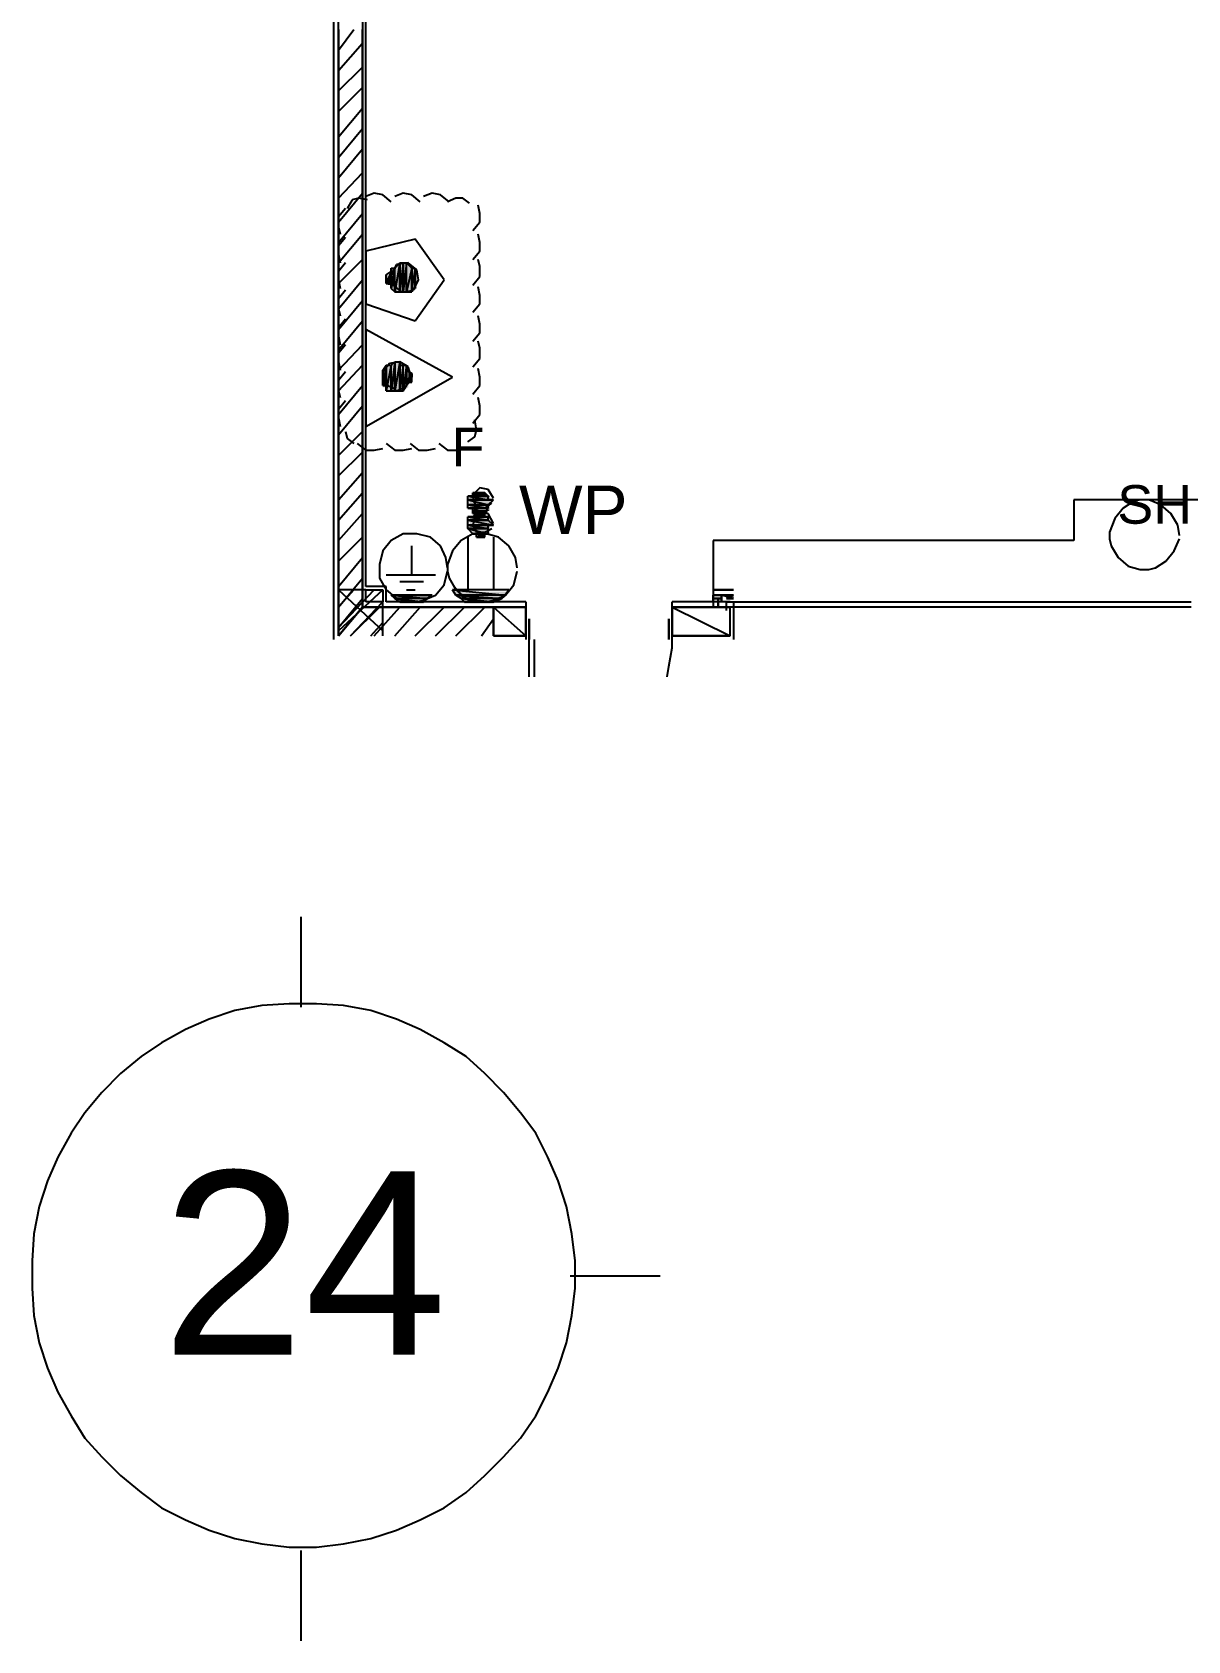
# Model space of a CAD drawing. Header units: millimetres. Extents: x 5 to 415, y 48 to 251.
# Drawn here: x 325.75 to 337.73, y 48.44 to 65.1 of the extents above; entities that cross this region are included whole.
import ezdxf

# ---------------------------------------------------------------- set-up
doc = ezdxf.new("R2010")
doc.units = ezdxf.units.MM
for name, color, linetype in [('H', 7, 'Continuous'), ('P', 7, 'Continuous'), ('T', 7, 'Continuous')]:
    doc.layers.add(name, color=color, linetype=linetype)

msp = doc.modelspace()

# ---------------------------------------------------------------- hatches: boundary and pattern name
at = {"layer": 'H', "linetype": 'Continuous'}
for points in [[(329.477, 62.442), (329.477, 62.653), (329.53, 62.653), (329.53, 62.406), (329.477, 62.442)], [(329.53, 62.406), (329.53, 62.653), (329.565, 62.706), (329.565, 62.406), (329.53, 62.406)], [(329.565, 62.406), (329.565, 62.706), (329.6, 62.706), (329.6, 62.406), (329.565, 62.406)], [(329.6, 62.406), (329.6, 62.706), (329.653, 62.706), (329.653, 62.406), (329.6, 62.406)], [(329.653, 62.406), (329.653, 62.706), (329.688, 62.653), (329.688, 62.406), (329.653, 62.406)], [(329.688, 62.442), (329.688, 62.653), (329.741, 62.653), (329.741, 62.442), (329.688, 62.442)], [(329.442, 62.477), (329.442, 62.565), (329.477, 62.618), (329.477, 62.477), (329.442, 62.477)], [(329.389, 61.419), (329.389, 61.595), (329.442, 61.648), (329.442, 61.419), (329.389, 61.419)], [(329.442, 61.383), (329.442, 61.648), (329.477, 61.648), (329.477, 61.383), (329.442, 61.383)], [(329.477, 61.383), (329.477, 61.648), (329.53, 61.683), (329.53, 61.383), (329.477, 61.383)], [(329.53, 61.383), (329.53, 61.683), (329.565, 61.683), (329.565, 61.383), (329.53, 61.383)], [(329.565, 61.383), (329.565, 61.648), (329.6, 61.648), (329.6, 61.383), (329.565, 61.383)], [(329.6, 61.383), (329.6, 61.648), (329.653, 61.648), (329.653, 61.419), (329.6, 61.383)], [(329.653, 61.472), (329.653, 61.595), (329.688, 61.56), (329.688, 61.472), (329.653, 61.472)], [(330.323, 60.29), (330.323, 60.325), (330.447, 60.325), (330.5, 60.29), (330.323, 60.29)], [(330.288, 60.237), (330.288, 60.29), (330.5, 60.29), (330.5, 60.237), (330.288, 60.237)], [(330.288, 60.202), (330.288, 60.237), (330.535, 60.237), (330.5, 60.202), (330.288, 60.202)], [(330.288, 60.149), (330.288, 60.202), (330.5, 60.202), (330.5, 60.149), (330.288, 60.149)], [(330.323, 60.113), (330.323, 60.149), (330.5, 60.149), (330.447, 60.113), (330.323, 60.113)], [(330.288, 60.025), (330.288, 60.078), (330.5, 60.078), (330.5, 60.025), (330.288, 60.025)], [(330.288, 59.99), (330.288, 60.025), (330.5, 60.025), (330.535, 59.99), (330.288, 59.99)], [(330.288, 59.937), (330.288, 59.99), (330.5, 59.99), (330.5, 59.937), (330.288, 59.937)], [(330.323, 60.078), (330.376, 60.113), (330.447, 60.113), (330.447, 60.078), (330.323, 60.078)], [(330.323, 59.902), (330.288, 59.937), (330.5, 59.937), (330.5, 59.902), (330.323, 59.902)], [(330.376, 59.866), (330.376, 59.902), (330.447, 59.902), (330.447, 59.866), (330.376, 59.866)], [(329.53, 59.231), (329.477, 59.267), (329.9, 59.267), (329.865, 59.231), (329.53, 59.231)], [(329.565, 59.178), (329.53, 59.231), (329.865, 59.231), (329.812, 59.178), (329.565, 59.178)], [(330.165, 59.267), (330.112, 59.302), (330.712, 59.302), (330.659, 59.267), (330.165, 59.267)], [(330.2, 59.231), (330.165, 59.267), (330.659, 59.267), (330.623, 59.231), (330.2, 59.231)], [(330.235, 59.178), (330.2, 59.231), (330.623, 59.231), (330.535, 59.178), (330.235, 59.178)]]:
    msp.add_hatch(color=256, dxfattribs=at).paths.add_polyline_path(points)

# ---------------------------------------------------------------- linework, layer by layer
at = {"layer": 'P'}
for points in [[(328.877, 71.385), (328.877, 58.808)], [(328.93, 58.843), (328.93, 71.385)], [(329.177, 71.385), (329.177, 59.143)], [(329.212, 59.355), (329.212, 71.385)], [(328.93, 64.911), (329.089, 65.123)], [(328.93, 65.123), (328.93, 58.843)], [(328.93, 64.699), (329.177, 64.982)], [(329.177, 59.143), (329.177, 65.123)], [(328.93, 64.488), (329.177, 64.735)], [(328.93, 64.276), (329.177, 64.523)], [(328.93, 64.012), (329.177, 64.311)], [(328.93, 63.8), (329.177, 64.1)], [(328.93, 63.588), (329.177, 63.888)], [(328.93, 63.377), (329.177, 63.641)], [(328.93, 63.13), (329.177, 63.429)], [(329.071, 63.359), (329.018, 63.271)], [(329.142, 63.377), (329.071, 63.359)], [(329.23, 63.359), (329.142, 63.377)], [(329.3, 63.429), (329.212, 63.394)], [(329.389, 63.412), (329.3, 63.429)], [(329.477, 63.341), (329.389, 63.412)], [(329.6, 63.429), (329.512, 63.394)], [(329.688, 63.412), (329.6, 63.429)], [(329.777, 63.341), (329.688, 63.412)], [(329.9, 63.429), (329.812, 63.394)], [(329.988, 63.412), (329.9, 63.429)], [(330.077, 63.341), (329.988, 63.412)], [(330.147, 63.377), (330.059, 63.341)], [(330.218, 63.377), (330.147, 63.377)], [(330.288, 63.324), (330.218, 63.377)], [(329.001, 63.271), (328.93, 63.183)], [(328.93, 62.918), (329.177, 63.218)], [(328.93, 63.183), (328.93, 63.077)], [(330.394, 63.218), (330.376, 63.306)], [(330.394, 63.13), (330.394, 63.218)], [(328.93, 63.077), (328.948, 63.006)], [(328.93, 62.706), (329.177, 63.006)], [(330.323, 63.041), (330.394, 63.13)], [(330.394, 62.918), (330.376, 63.006)], [(329.001, 62.971), (328.93, 62.883)], [(328.93, 62.883), (328.93, 62.794)], [(329.724, 62.953), (329.212, 62.83)], [(329.212, 62.83), (329.212, 62.283)], [(330.024, 62.53), (329.724, 62.953)], [(330.323, 62.742), (330.394, 62.83)], [(330.394, 62.83), (330.394, 62.918)], [(328.93, 62.794), (328.948, 62.706)], [(328.93, 62.495), (329.177, 62.742)], [(329.001, 62.706), (328.93, 62.618)], [(329.53, 62.689), (329.477, 62.583)], [(329.512, 62.653), (329.477, 62.442)], [(329.512, 62.653), (329.477, 62.442)], [(329.477, 62.442), (329.477, 62.653)], [(329.477, 62.653), (329.512, 62.653)], [(329.477, 62.442), (329.477, 62.653)], [(329.477, 62.653), (329.477, 62.442)], [(329.477, 62.653), (329.477, 62.442)], [(329.477, 62.442), (329.477, 62.653)], [(329.477, 62.442), (329.477, 62.653)], [(329.477, 62.653), (329.477, 62.495)], [(329.477, 62.653), (329.477, 62.495)], [(329.477, 62.618), (329.477, 62.653)], [(329.565, 62.706), (329.512, 62.406)], [(329.565, 62.706), (329.512, 62.406)], [(329.512, 62.653), (329.565, 62.706)], [(329.512, 62.406), (329.512, 62.653)], [(329.512, 62.406), (329.512, 62.653)], [(329.653, 62.706), (329.53, 62.689)], [(329.6, 62.706), (329.565, 62.406)], [(329.6, 62.706), (329.565, 62.406)], [(329.565, 62.406), (329.565, 62.706)], [(329.565, 62.706), (329.6, 62.706)], [(329.565, 62.406), (329.565, 62.706)], [(329.565, 62.706), (329.565, 62.406)], [(329.565, 62.706), (329.565, 62.406)], [(329.565, 62.406), (329.565, 62.706)], [(329.565, 62.406), (329.565, 62.706)], [(329.636, 62.706), (329.6, 62.406)], [(329.636, 62.706), (329.6, 62.406)], [(329.6, 62.406), (329.6, 62.706)], [(329.6, 62.706), (329.636, 62.706)], [(329.6, 62.406), (329.6, 62.706)], [(329.6, 62.706), (329.6, 62.406)], [(329.6, 62.706), (329.6, 62.406)], [(329.6, 62.406), (329.6, 62.706)], [(329.6, 62.406), (329.6, 62.706)], [(329.636, 62.406), (329.636, 62.706)], [(329.636, 62.706), (329.688, 62.653)], [(329.636, 62.406), (329.636, 62.706)], [(329.688, 62.653), (329.636, 62.406)], [(329.688, 62.653), (329.636, 62.406)], [(329.741, 62.636), (329.653, 62.706)], [(329.724, 62.653), (329.688, 62.442)], [(329.724, 62.653), (329.688, 62.442)], [(329.688, 62.442), (329.688, 62.653)], [(329.688, 62.653), (329.724, 62.653)], [(329.688, 62.406), (329.688, 62.653)], [(329.688, 62.653), (329.688, 62.406)], [(329.688, 62.406), (329.688, 62.653)], [(329.688, 62.653), (329.688, 62.442)], [(329.688, 62.406), (329.688, 62.653)], [(329.724, 62.442), (329.724, 62.653)], [(329.724, 62.653), (329.724, 62.618)], [(329.724, 62.442), (329.724, 62.653)], [(330.394, 62.671), (330.376, 62.742)], [(330.394, 62.565), (330.394, 62.671)], [(328.93, 62.618), (328.93, 62.53)], [(328.93, 62.23), (329.177, 62.53)], [(328.93, 62.53), (328.948, 62.442)], [(329.477, 62.618), (329.424, 62.495)], [(329.477, 62.618), (329.424, 62.495)], [(329.424, 62.583), (329.477, 62.618)], [(329.424, 62.495), (329.424, 62.583)], [(329.424, 62.53), (329.424, 62.583)], [(329.424, 62.583), (329.424, 62.53)], [(329.424, 62.53), (329.424, 62.495)], [(329.424, 62.495), (329.424, 62.53)], [(329.424, 62.495), (329.477, 62.495)], [(329.477, 62.495), (329.477, 62.618)], [(329.477, 62.495), (329.477, 62.618)], [(329.477, 62.583), (329.494, 62.477)], [(329.477, 62.495), (329.477, 62.442)], [(329.494, 62.477), (329.583, 62.406)], [(329.706, 62.424), (329.759, 62.53)], [(329.724, 62.495), (329.724, 62.618)], [(329.724, 62.618), (329.724, 62.583)], [(329.724, 62.495), (329.724, 62.618)], [(329.724, 62.618), (329.724, 62.442)], [(329.724, 62.618), (329.724, 62.442)], [(329.724, 62.495), (329.724, 62.583)], [(329.724, 62.583), (329.724, 62.495)], [(329.724, 62.495), (329.724, 62.583)], [(329.724, 62.583), (329.724, 62.53)], [(329.724, 62.495), (329.724, 62.583)], [(329.724, 62.583), (329.724, 62.495)], [(329.724, 62.583), (329.724, 62.495)], [(329.724, 62.107), (330.024, 62.53)], [(329.724, 62.53), (329.724, 62.495)], [(329.724, 62.495), (329.724, 62.495)], [(329.724, 62.442), (329.724, 62.495)], [(329.759, 62.53), (329.741, 62.636)], [(330.323, 62.477), (330.394, 62.565)], [(329.001, 62.424), (328.93, 62.336)], [(328.93, 62.336), (328.93, 62.23)], [(328.93, 62.018), (329.177, 62.318)], [(329.477, 62.442), (329.512, 62.406)], [(329.477, 62.442), (329.477, 62.442)], [(329.477, 62.442), (329.477, 62.442)], [(329.512, 62.406), (329.565, 62.406)], [(329.565, 62.406), (329.6, 62.406)], [(329.565, 62.406), (329.565, 62.406)], [(329.565, 62.406), (329.565, 62.406)], [(329.6, 62.406), (329.636, 62.406)], [(329.6, 62.406), (329.6, 62.406)], [(329.6, 62.406), (329.6, 62.406)], [(329.618, 62.406), (329.706, 62.424)], [(329.636, 62.406), (329.688, 62.406)], [(329.688, 62.442), (329.724, 62.442)], [(329.688, 62.442), (329.688, 62.406)], [(330.394, 62.371), (330.376, 62.459)], [(330.394, 62.283), (330.394, 62.371)], [(328.93, 62.23), (328.948, 62.159)], [(329.212, 62.283), (329.724, 62.107)], [(330.323, 62.195), (330.394, 62.283)], [(330.394, 62.071), (330.376, 62.159)], [(329.001, 62.124), (328.93, 62.036)], [(328.93, 61.807), (329.177, 62.107)], [(328.93, 62.036), (328.93, 61.948)], [(330.112, 61.524), (329.212, 62.018)], [(329.212, 62.018), (329.212, 61.013)], [(330.323, 61.895), (330.394, 61.983)], [(330.394, 61.983), (330.394, 62.071)], [(328.93, 61.948), (328.948, 61.86)], [(328.93, 61.595), (329.177, 61.86)], [(329.001, 61.86), (328.93, 61.771)], [(330.394, 61.824), (330.376, 61.895)], [(330.394, 61.718), (330.394, 61.824)], [(328.93, 61.771), (328.93, 61.683)], [(328.93, 61.683), (328.948, 61.595)], [(328.93, 61.383), (329.177, 61.648)], [(329.459, 61.666), (329.389, 61.577)], [(329.424, 61.648), (329.389, 61.436)], [(329.424, 61.648), (329.389, 61.436)], [(329.389, 61.595), (329.424, 61.648)], [(329.477, 61.648), (329.424, 61.383)], [(329.477, 61.648), (329.424, 61.383)], [(329.424, 61.383), (329.424, 61.648)], [(329.424, 61.648), (329.477, 61.648)], [(329.424, 61.436), (329.424, 61.648)], [(329.424, 61.648), (329.424, 61.436)], [(329.424, 61.436), (329.424, 61.648)], [(329.424, 61.648), (329.424, 61.383)], [(329.424, 61.436), (329.424, 61.648)], [(329.565, 61.683), (329.459, 61.666)], [(329.512, 61.683), (329.477, 61.383)], [(329.512, 61.683), (329.477, 61.383)], [(329.477, 61.648), (329.512, 61.683)], [(329.477, 61.383), (329.477, 61.648)], [(329.477, 61.383), (329.477, 61.648)], [(329.565, 61.683), (329.512, 61.383)], [(329.565, 61.683), (329.512, 61.383)], [(329.512, 61.383), (329.512, 61.683)], [(329.512, 61.683), (329.565, 61.683)], [(329.512, 61.383), (329.512, 61.683)], [(329.512, 61.683), (329.512, 61.383)], [(329.512, 61.683), (329.512, 61.383)], [(329.512, 61.383), (329.512, 61.683)], [(329.512, 61.383), (329.512, 61.683)], [(329.653, 61.63), (329.565, 61.683)], [(329.565, 61.648), (329.565, 61.683)], [(329.565, 61.683), (329.565, 61.383)], [(329.565, 61.383), (329.565, 61.683)], [(329.6, 61.648), (329.565, 61.383)], [(329.6, 61.648), (329.565, 61.383)], [(329.565, 61.383), (329.565, 61.648)], [(329.565, 61.648), (329.6, 61.648)], [(329.565, 61.383), (329.565, 61.648)], [(329.565, 61.648), (329.565, 61.383)], [(329.565, 61.383), (329.565, 61.648)], [(329.636, 61.648), (329.6, 61.383)], [(329.636, 61.648), (329.6, 61.383)], [(329.6, 61.383), (329.6, 61.648)], [(329.6, 61.648), (329.636, 61.648)], [(329.6, 61.383), (329.6, 61.648)], [(329.636, 61.436), (329.636, 61.648)], [(329.636, 61.648), (329.636, 61.595)], [(329.636, 61.436), (329.636, 61.648)], [(330.323, 61.63), (330.394, 61.718)], [(329.001, 61.577), (328.93, 61.489)], [(328.93, 61.489), (328.93, 61.383)], [(329.212, 61.013), (330.112, 61.524)], [(329.389, 61.436), (329.389, 61.595)], [(329.389, 61.472), (329.389, 61.595)], [(329.389, 61.595), (329.389, 61.472)], [(329.389, 61.472), (329.389, 61.595)], [(329.389, 61.595), (329.389, 61.436)], [(329.389, 61.472), (329.389, 61.595)], [(329.389, 61.595), (329.389, 61.472)], [(329.389, 61.595), (329.389, 61.472)], [(329.389, 61.56), (329.389, 61.595)], [(329.389, 61.577), (329.406, 61.454)], [(329.389, 61.472), (329.389, 61.56)], [(329.389, 61.524), (329.389, 61.56)], [(329.389, 61.56), (329.389, 61.524)], [(329.389, 61.524), (329.389, 61.472)], [(329.389, 61.472), (329.389, 61.524)], [(329.618, 61.419), (329.688, 61.507)], [(329.636, 61.472), (329.636, 61.595)], [(329.636, 61.595), (329.688, 61.56)], [(329.636, 61.436), (329.636, 61.595)], [(329.636, 61.595), (329.636, 61.436)], [(329.636, 61.436), (329.636, 61.595)], [(329.636, 61.595), (329.636, 61.472)], [(329.636, 61.436), (329.636, 61.595)], [(329.636, 61.595), (329.636, 61.436)], [(329.636, 61.595), (329.636, 61.436)], [(329.688, 61.56), (329.636, 61.472)], [(329.688, 61.56), (329.636, 61.472)], [(329.688, 61.507), (329.653, 61.63)], [(329.688, 61.524), (329.688, 61.56)], [(329.688, 61.56), (329.688, 61.524)], [(329.688, 61.472), (329.688, 61.56)], [(330.394, 61.524), (330.376, 61.613)], [(330.394, 61.436), (330.394, 61.524)], [(328.93, 61.136), (329.177, 61.436)], [(328.93, 61.383), (328.948, 61.313)], [(329.389, 61.436), (329.389, 61.472)], [(329.389, 61.472), (329.389, 61.472)], [(329.389, 61.436), (329.424, 61.436)], [(329.406, 61.454), (329.512, 61.401)], [(329.424, 61.383), (329.424, 61.436)], [(329.424, 61.383), (329.477, 61.383)], [(329.477, 61.383), (329.512, 61.383)], [(329.512, 61.383), (329.565, 61.383)], [(329.512, 61.383), (329.512, 61.383)], [(329.512, 61.383), (329.512, 61.383)], [(329.53, 61.383), (329.618, 61.419)], [(329.565, 61.383), (329.6, 61.383)], [(329.565, 61.383), (329.565, 61.383)], [(329.6, 61.383), (329.636, 61.436)], [(329.636, 61.472), (329.688, 61.472)], [(329.636, 61.472), (329.636, 61.436)], [(329.636, 61.436), (329.636, 61.436)], [(329.688, 61.472), (329.688, 61.472)], [(329.688, 61.472), (329.688, 61.472)], [(330.323, 61.348), (330.394, 61.436)], [(330.394, 61.225), (330.376, 61.313)], [(329.001, 61.278), (328.93, 61.189)], [(328.93, 60.925), (329.177, 61.225)], [(328.93, 61.189), (328.93, 61.101)], [(330.394, 61.136), (330.394, 61.225)], [(328.93, 61.101), (328.948, 61.013)], [(330.323, 61.048), (330.394, 61.136)], [(330.359, 60.978), (330.341, 61.083)], [(330.341, 60.907), (330.359, 60.978)], [(328.93, 60.713), (329.177, 60.96)], [(329.001, 60.96), (329.018, 60.889)], [(329.018, 60.889), (329.089, 60.837)], [(329.124, 60.837), (329.212, 60.766)], [(329.424, 60.837), (329.512, 60.766)], [(329.671, 60.837), (329.759, 60.766)], [(329.971, 60.837), (330.059, 60.766)], [(330.271, 60.854), (330.341, 60.907)], [(328.93, 60.501), (329.177, 60.748)], [(329.212, 60.766), (329.3, 60.766)], [(329.3, 60.766), (329.389, 60.784)], [(329.512, 60.766), (329.6, 60.766)], [(329.6, 60.766), (329.688, 60.784)], [(329.759, 60.766), (329.847, 60.766)], [(329.847, 60.766), (329.935, 60.784)], [(330.059, 60.766), (330.147, 60.766)], [(330.147, 60.766), (330.235, 60.784)], [(328.93, 60.254), (329.177, 60.537)], [(328.93, 60.043), (329.177, 60.325)], [(330.341, 60.325), (330.323, 60.254)], [(330.447, 60.325), (330.323, 60.325)], [(330.323, 60.325), (330.359, 60.325)], [(330.447, 60.325), (330.323, 60.325)], [(330.323, 60.325), (330.482, 60.29)], [(330.323, 60.325), (330.482, 60.29)], [(330.323, 60.29), (330.323, 60.325)], [(330.394, 60.378), (330.341, 60.325)], [(330.412, 60.325), (330.359, 60.325)], [(330.359, 60.325), (330.412, 60.325)], [(330.447, 60.325), (330.359, 60.325)], [(330.359, 60.325), (330.447, 60.325)], [(330.359, 60.325), (330.447, 60.325)], [(330.447, 60.325), (330.359, 60.325)], [(330.447, 60.325), (330.359, 60.325)], [(330.359, 60.325), (330.447, 60.325)], [(330.359, 60.325), (330.447, 60.325)], [(330.482, 60.36), (330.394, 60.378)], [(330.447, 60.325), (330.447, 60.325)], [(330.447, 60.325), (330.447, 60.325)], [(330.447, 60.325), (330.447, 60.325)], [(330.447, 60.325), (330.447, 60.325)], [(330.447, 60.325), (330.447, 60.325)], [(330.482, 60.29), (330.447, 60.325)], [(330.535, 60.272), (330.482, 60.36)], [(330.323, 60.29), (330.271, 60.29)], [(330.271, 60.29), (330.482, 60.29)], [(330.482, 60.29), (330.271, 60.29)], [(330.271, 60.29), (330.482, 60.29)], [(330.482, 60.29), (330.271, 60.29)], [(330.271, 60.29), (330.482, 60.29)], [(330.482, 60.29), (330.271, 60.29)], [(330.271, 60.29), (330.482, 60.254)], [(330.271, 60.29), (330.482, 60.254)], [(330.271, 60.254), (330.271, 60.29)], [(330.482, 60.254), (330.271, 60.254)], [(330.535, 60.254), (330.271, 60.254)], [(330.271, 60.254), (330.535, 60.254)], [(330.535, 60.254), (330.271, 60.254)], [(330.271, 60.254), (330.482, 60.254)], [(330.535, 60.254), (330.271, 60.254)], [(330.271, 60.254), (330.482, 60.202)], [(330.271, 60.254), (330.482, 60.202)], [(330.271, 60.202), (330.271, 60.254)], [(330.482, 60.202), (330.271, 60.202)], [(330.482, 60.202), (330.271, 60.202)], [(330.271, 60.202), (330.482, 60.202)], [(330.271, 60.202), (330.482, 60.202)], [(330.482, 60.202), (330.271, 60.202)], [(330.482, 60.202), (330.271, 60.202)], [(330.271, 60.202), (330.482, 60.166)], [(330.271, 60.202), (330.482, 60.166)], [(330.271, 60.166), (330.271, 60.202)], [(330.482, 60.166), (330.271, 60.166)], [(330.482, 60.166), (330.271, 60.166)], [(330.271, 60.166), (330.323, 60.166)], [(330.271, 60.166), (330.482, 60.166)], [(330.482, 60.166), (330.271, 60.166)], [(330.482, 60.29), (330.323, 60.29)], [(330.482, 60.29), (330.323, 60.29)], [(330.323, 60.29), (330.482, 60.29)], [(330.482, 60.29), (330.323, 60.29)], [(330.323, 60.254), (330.359, 60.184)], [(330.323, 60.166), (330.482, 60.166)], [(330.482, 60.166), (330.323, 60.166)], [(330.323, 60.166), (330.447, 60.113)], [(330.323, 60.166), (330.447, 60.113)], [(330.323, 60.113), (330.323, 60.166)], [(330.359, 60.184), (330.447, 60.166)], [(330.447, 60.166), (330.518, 60.219)], [(330.447, 60.113), (330.482, 60.166)], [(330.482, 60.29), (330.482, 60.29)], [(330.482, 60.29), (330.482, 60.29)], [(330.482, 60.254), (330.482, 60.29)], [(330.482, 60.254), (330.535, 60.254)], [(330.482, 60.202), (330.535, 60.254)], [(330.482, 60.202), (330.482, 60.202)], [(330.482, 60.202), (330.482, 60.202)], [(330.482, 60.166), (330.482, 60.202)], [(330.482, 60.166), (330.482, 60.166)], [(336.55, 60.254), (336.55, 59.831)], [(337.943, 60.254), (336.55, 60.254)], [(337.062, 60.166), (336.973, 60.06)], [(337.167, 60.237), (337.062, 60.166)], [(337.238, 60.254), (337.167, 60.237)], [(337.326, 60.254), (337.238, 60.254)], [(337.45, 60.202), (337.326, 60.254)], [(337.555, 60.113), (337.45, 60.202)], [(328.93, 59.831), (329.177, 60.113)], [(330.482, 60.078), (330.271, 60.078)], [(330.271, 60.078), (330.323, 60.078)], [(330.482, 60.078), (330.271, 60.078)], [(330.271, 60.078), (330.482, 60.043)], [(330.271, 60.078), (330.482, 60.043)], [(330.271, 60.043), (330.271, 60.078)], [(330.482, 60.043), (330.271, 60.043)], [(330.482, 60.043), (330.271, 60.043)], [(330.271, 60.043), (330.482, 60.043)], [(330.271, 60.043), (330.482, 60.043)], [(330.482, 60.043), (330.271, 60.043)], [(330.482, 60.043), (330.271, 60.043)], [(330.271, 60.043), (330.535, 59.99)], [(330.271, 60.043), (330.535, 59.99)], [(330.271, 59.99), (330.271, 60.043)], [(330.535, 59.99), (330.271, 59.99)], [(330.482, 59.99), (330.271, 59.99)], [(330.271, 59.99), (330.482, 59.99)], [(330.482, 59.99), (330.271, 59.99)], [(330.271, 59.99), (330.535, 59.99)], [(330.482, 59.99), (330.271, 59.99)], [(330.271, 59.99), (330.482, 59.955)], [(330.271, 59.99), (330.482, 59.955)], [(330.271, 59.955), (330.271, 59.99)], [(330.323, 60.078), (330.359, 60.113)], [(330.447, 60.113), (330.323, 60.113)], [(330.447, 60.113), (330.323, 60.113)], [(330.323, 60.113), (330.359, 60.113)], [(330.323, 60.113), (330.447, 60.113)], [(330.447, 60.113), (330.323, 60.113)], [(330.341, 60.078), (330.323, 59.99)], [(330.447, 60.078), (330.323, 60.078)], [(330.482, 60.078), (330.323, 60.078)], [(330.323, 60.078), (330.482, 60.078)], [(330.482, 60.078), (330.323, 60.078)], [(330.323, 60.078), (330.447, 60.078)], [(330.482, 60.078), (330.323, 60.078)], [(330.323, 60.078), (330.482, 60.078)], [(330.323, 60.078), (330.482, 60.078)], [(330.323, 59.99), (330.359, 59.919)], [(330.394, 60.113), (330.341, 60.078)], [(330.412, 60.113), (330.359, 60.113)], [(330.359, 60.113), (330.412, 60.113)], [(330.447, 60.113), (330.359, 60.113)], [(330.359, 60.113), (330.447, 60.113)], [(330.359, 60.113), (330.447, 60.113)], [(330.447, 60.113), (330.359, 60.113)], [(330.447, 60.113), (330.359, 60.113)], [(330.359, 60.113), (330.447, 60.078)], [(330.359, 60.113), (330.447, 60.078)], [(330.359, 60.113), (330.447, 60.113)], [(330.447, 60.113), (330.359, 60.113)], [(330.359, 60.113), (330.447, 60.113)], [(330.447, 60.113), (330.359, 60.113)], [(330.359, 60.113), (330.447, 60.113)], [(330.412, 60.113), (330.359, 60.113)], [(330.359, 60.113), (330.412, 60.113)], [(330.482, 60.113), (330.394, 60.113)], [(330.412, 60.113), (330.447, 60.113)], [(330.447, 60.113), (330.412, 60.113)], [(330.447, 60.113), (330.447, 60.113)], [(330.447, 60.113), (330.447, 60.113)], [(330.447, 60.113), (330.447, 60.113)], [(330.447, 60.113), (330.447, 60.113)], [(330.447, 60.078), (330.447, 60.113)], [(330.447, 60.113), (330.447, 60.113)], [(330.447, 60.113), (330.447, 60.113)], [(330.447, 60.078), (330.482, 60.078)], [(330.535, 60.008), (330.482, 60.113)], [(330.482, 60.078), (330.482, 60.078)], [(330.482, 60.043), (330.482, 60.078)], [(330.482, 60.043), (330.482, 60.043)], [(330.482, 60.043), (330.482, 60.043)], [(330.535, 59.99), (330.482, 60.043)], [(330.535, 59.99), (330.482, 59.99)], [(330.482, 59.955), (330.482, 59.99)], [(336.973, 60.06), (336.92, 59.919)], [(337.626, 59.99), (337.555, 60.113)], [(337.644, 59.884), (337.626, 59.99)], [(328.93, 59.619), (329.177, 59.866)], [(329.477, 59.831), (329.389, 59.725)], [(329.6, 59.902), (329.477, 59.831)], [(329.671, 59.902), (329.6, 59.902)], [(329.741, 59.902), (329.671, 59.902)], [(329.883, 59.866), (329.741, 59.902)], [(329.988, 59.778), (329.883, 59.866)], [(330.2, 59.831), (330.112, 59.725)], [(330.2, 59.831), (330.112, 59.725)], [(330.323, 59.902), (330.2, 59.831)], [(330.323, 59.902), (330.2, 59.831)], [(330.482, 59.955), (330.271, 59.955)], [(330.482, 59.955), (330.271, 59.955)], [(330.271, 59.955), (330.482, 59.955)], [(330.271, 59.955), (330.482, 59.955)], [(330.482, 59.955), (330.271, 59.955)], [(330.482, 59.955), (330.271, 59.955)], [(330.271, 59.955), (330.482, 59.902)], [(330.271, 59.955), (330.482, 59.902)], [(330.323, 59.902), (330.271, 59.955)], [(330.271, 59.866), (330.271, 59.32)], [(330.394, 59.902), (330.323, 59.902)], [(330.394, 59.902), (330.323, 59.902)], [(330.482, 59.902), (330.323, 59.902)], [(330.447, 59.902), (330.323, 59.902)], [(330.323, 59.902), (330.447, 59.902)], [(330.447, 59.902), (330.323, 59.902)], [(330.323, 59.902), (330.482, 59.902)], [(330.447, 59.902), (330.323, 59.902)], [(330.323, 59.902), (330.447, 59.902)], [(330.323, 59.902), (330.447, 59.902)], [(330.359, 59.902), (330.323, 59.902)], [(330.359, 59.919), (330.447, 59.919)], [(330.447, 59.902), (330.359, 59.902)], [(330.447, 59.902), (330.359, 59.902)], [(330.359, 59.902), (330.447, 59.866)], [(330.359, 59.902), (330.447, 59.866)], [(330.359, 59.866), (330.359, 59.902)], [(330.447, 59.866), (330.359, 59.866)], [(330.412, 59.866), (330.359, 59.866)], [(330.359, 59.866), (330.412, 59.866)], [(330.465, 59.902), (330.394, 59.902)], [(330.465, 59.902), (330.394, 59.902)], [(330.412, 59.866), (330.447, 59.866)], [(330.447, 59.866), (330.412, 59.866)], [(330.447, 59.919), (330.518, 59.955)], [(330.482, 59.902), (330.447, 59.902)], [(330.447, 59.902), (330.447, 59.902)], [(330.447, 59.866), (330.447, 59.902)], [(330.588, 59.866), (330.465, 59.902)], [(330.588, 59.866), (330.465, 59.902)], [(330.482, 59.955), (330.482, 59.955)], [(330.482, 59.955), (330.482, 59.955)], [(330.482, 59.902), (330.482, 59.955)], [(330.535, 59.866), (330.535, 59.32)], [(330.694, 59.778), (330.588, 59.866)], [(330.694, 59.778), (330.588, 59.866)], [(336.55, 59.831), (332.811, 59.831)], [(332.811, 59.831), (332.811, 59.143)], [(336.92, 59.919), (336.92, 59.849)], [(336.92, 59.849), (336.938, 59.778)], [(337.591, 59.725), (337.644, 59.849)], [(328.93, 59.355), (329.177, 59.655)], [(329.389, 59.725), (329.353, 59.584)], [(329.688, 59.478), (329.688, 59.778)], [(330.041, 59.655), (329.988, 59.778)], [(330.059, 59.549), (330.041, 59.655)], [(330.112, 59.725), (330.059, 59.584)], [(330.112, 59.725), (330.059, 59.584)], [(330.764, 59.655), (330.694, 59.778)], [(330.764, 59.655), (330.694, 59.778)], [(330.782, 59.549), (330.764, 59.655)], [(330.782, 59.549), (330.764, 59.655)], [(336.938, 59.778), (337.009, 59.655)], [(337.009, 59.655), (337.114, 59.567)], [(337.503, 59.619), (337.591, 59.725)], [(329.353, 59.584), (329.353, 59.514)], [(329.353, 59.514), (329.353, 59.443)], [(329.424, 59.478), (329.935, 59.478)], [(330.024, 59.373), (330.059, 59.514)], [(330.059, 59.584), (330.059, 59.514)], [(330.059, 59.584), (330.059, 59.514)], [(330.059, 59.514), (330.077, 59.443)], [(330.059, 59.514), (330.077, 59.443)], [(330.747, 59.373), (330.782, 59.514)], [(330.747, 59.373), (330.782, 59.514)], [(337.114, 59.567), (337.238, 59.531)], [(337.238, 59.531), (337.326, 59.531)], [(337.326, 59.531), (337.397, 59.549)], [(337.397, 59.549), (337.503, 59.619)], [(328.93, 59.143), (329.177, 59.443)], [(328.93, 59.32), (329.389, 58.896)], [(329.389, 59.32), (328.93, 58.896)], [(328.93, 59.143), (329.089, 59.32)], [(328.93, 58.932), (329.3, 59.32)], [(329.212, 59.32), (328.93, 59.32)], [(328.93, 59.32), (328.93, 58.843)], [(329.424, 59.355), (329.212, 59.355)], [(329.212, 59.196), (329.212, 59.32)], [(329.212, 59.32), (329.389, 59.32)], [(329.212, 59.32), (329.389, 59.32)], [(329.353, 59.443), (329.424, 59.32)], [(329.389, 59.32), (329.389, 59.196)], [(329.389, 59.32), (329.389, 59.196)], [(329.424, 59.196), (329.424, 59.355)], [(329.424, 59.32), (329.53, 59.231)], [(329.565, 59.408), (329.812, 59.408)], [(329.636, 59.32), (329.724, 59.32)], [(329.935, 59.267), (330.024, 59.373)], [(330.077, 59.443), (330.147, 59.32)], [(330.077, 59.443), (330.147, 59.32)], [(330.694, 59.32), (330.112, 59.32)], [(330.112, 59.32), (330.659, 59.267)], [(330.112, 59.32), (330.659, 59.267)], [(330.147, 59.267), (330.112, 59.32)], [(330.694, 59.32), (330.112, 59.32)], [(330.129, 59.355), (330.218, 59.249)], [(330.147, 59.32), (330.253, 59.231)], [(330.147, 59.32), (330.253, 59.231)], [(330.641, 59.249), (330.694, 59.32)], [(330.659, 59.267), (330.747, 59.373)], [(330.659, 59.267), (330.747, 59.373)], [(330.659, 59.267), (330.694, 59.32)], [(333.022, 59.32), (332.811, 59.32)], [(332.811, 59.32), (333.022, 59.32)], [(332.811, 59.32), (332.811, 59.196)], [(332.811, 59.32), (333.022, 59.32)], [(332.811, 59.32), (333.022, 59.32)], [(328.93, 58.932), (329.177, 59.231)], [(329.053, 58.843), (329.389, 59.196)], [(329.389, 59.196), (329.212, 59.196)], [(329.389, 58.843), (329.389, 59.196)], [(330.87, 59.196), (329.424, 59.196)], [(329.477, 59.267), (329.9, 59.267)], [(329.9, 59.267), (329.477, 59.267)], [(329.477, 59.267), (329.847, 59.231)], [(329.477, 59.267), (329.847, 59.231)], [(329.512, 59.231), (329.477, 59.267)], [(329.847, 59.231), (329.512, 59.231)], [(329.847, 59.231), (329.512, 59.231)], [(329.512, 59.231), (329.812, 59.196)], [(329.512, 59.231), (329.812, 59.196)], [(329.565, 59.196), (329.512, 59.231)], [(329.53, 59.231), (329.671, 59.196)], [(329.812, 59.196), (329.565, 59.196)], [(329.565, 59.196), (329.636, 59.196)], [(329.777, 59.196), (329.565, 59.196)], [(329.565, 59.196), (329.812, 59.196)], [(329.777, 59.196), (329.565, 59.196)], [(329.636, 59.196), (329.777, 59.196)], [(329.636, 59.196), (329.777, 59.196)], [(329.688, 59.196), (329.636, 59.196)], [(329.671, 59.196), (329.741, 59.196)], [(329.777, 59.196), (329.688, 59.196)], [(329.741, 59.196), (329.812, 59.214)], [(329.812, 59.196), (329.777, 59.196)], [(329.812, 59.214), (329.935, 59.267)], [(329.812, 59.196), (329.847, 59.231)], [(329.847, 59.231), (329.9, 59.267)], [(330.659, 59.267), (330.147, 59.267)], [(330.659, 59.267), (330.147, 59.267)], [(330.147, 59.267), (330.623, 59.231)], [(330.147, 59.267), (330.623, 59.231)], [(330.2, 59.231), (330.147, 59.267)], [(330.623, 59.231), (330.2, 59.231)], [(330.623, 59.231), (330.2, 59.231)], [(330.2, 59.231), (330.535, 59.196)], [(330.2, 59.231), (330.535, 59.196)], [(330.235, 59.196), (330.2, 59.231)], [(330.218, 59.249), (330.288, 59.214)], [(330.535, 59.196), (330.235, 59.196)], [(330.535, 59.196), (330.235, 59.196)], [(330.235, 59.196), (330.482, 59.196)], [(330.235, 59.196), (330.482, 59.196)], [(330.323, 59.196), (330.235, 59.196)], [(330.253, 59.231), (330.394, 59.196)], [(330.253, 59.231), (330.394, 59.196)], [(330.288, 59.214), (330.376, 59.196)], [(330.482, 59.196), (330.323, 59.196)], [(330.482, 59.196), (330.323, 59.196)], [(330.323, 59.196), (330.447, 59.196)], [(330.323, 59.196), (330.447, 59.196)], [(330.359, 59.196), (330.323, 59.196)], [(330.447, 59.196), (330.359, 59.196)], [(330.376, 59.196), (330.465, 59.196)], [(330.394, 59.196), (330.465, 59.196)], [(330.394, 59.196), (330.465, 59.196)], [(330.447, 59.196), (330.482, 59.196)], [(330.465, 59.196), (330.535, 59.214)], [(330.465, 59.196), (330.535, 59.214)], [(330.465, 59.196), (330.553, 59.214)], [(330.482, 59.196), (330.535, 59.196)], [(330.535, 59.214), (330.659, 59.267)], [(330.535, 59.214), (330.659, 59.267)], [(330.535, 59.196), (330.623, 59.231)], [(330.553, 59.214), (330.641, 59.249)], [(330.623, 59.231), (330.659, 59.267)], [(330.87, 59.196), (330.87, 58.808)], [(332.987, 59.196), (332.387, 59.196)], [(332.387, 58.808), (332.387, 59.196)], [(332.811, 59.196), (332.811, 59.267)], [(332.952, 59.267), (332.811, 59.267)], [(332.811, 59.267), (332.952, 59.267)], [(332.811, 59.231), (332.899, 59.231)], [(332.899, 59.231), (332.811, 59.231)], [(332.863, 59.231), (332.863, 59.143)], [(332.863, 59.143), (332.863, 59.231)], [(332.899, 59.196), (332.899, 59.267)], [(332.899, 59.267), (332.899, 59.196)], [(333.022, 59.267), (332.899, 59.267)], [(332.899, 59.267), (333.022, 59.267)], [(333.022, 59.231), (332.899, 59.267)], [(332.952, 59.231), (333.022, 59.267)], [(333.022, 59.231), (332.952, 59.231)], [(332.952, 59.231), (333.022, 59.231)], [(332.952, 59.231), (333.022, 59.231)], [(332.952, 59.196), (333.022, 59.196)], [(332.952, 59.108), (332.952, 59.196)], [(332.987, 59.196), (337.767, 59.196)], [(333.022, 59.196), (333.022, 58.808)], [(328.93, 58.843), (329.177, 59.143)], [(329.177, 59.143), (328.93, 58.843)], [(328.93, 58.984), (328.93, 59.055)], [(329.053, 58.843), (329.353, 59.143)], [(329.177, 59.143), (330.87, 59.143)], [(330.535, 59.143), (329.177, 59.143)], [(329.265, 58.843), (329.389, 58.984)], [(329.3, 58.843), (329.565, 59.143)], [(329.512, 58.843), (329.777, 59.143)], [(329.724, 58.843), (330.024, 59.143)], [(329.935, 58.843), (330.235, 59.143)], [(330.147, 58.843), (330.447, 59.143)], [(330.412, 58.843), (330.535, 59.02)], [(330.535, 58.843), (330.535, 59.143)], [(330.535, 59.143), (330.87, 59.143)], [(330.535, 58.843), (330.535, 59.143)], [(330.535, 59.143), (330.87, 58.843)], [(330.87, 59.143), (330.535, 59.143)], [(330.535, 59.143), (330.535, 58.843)], [(330.535, 58.843), (330.535, 59.143)], [(330.535, 59.143), (330.87, 59.143)], [(330.87, 59.143), (330.87, 58.843)], [(330.87, 58.843), (330.87, 59.143)], [(330.87, 58.843), (330.87, 59.143)], [(330.87, 59.02), (330.87, 58.843)], [(330.87, 58.843), (330.87, 58.984)], [(330.906, 58.896), (330.906, 59.02)], [(330.906, 59.02), (330.906, 58.896)], [(332.352, 58.896), (332.352, 59.02)], [(332.352, 59.02), (332.352, 58.896)], [(332.387, 59.143), (332.987, 58.843)], [(332.987, 59.143), (332.387, 59.143)], [(332.387, 59.143), (332.387, 58.843)], [(332.387, 59.143), (332.987, 59.143)], [(332.387, 59.143), (332.987, 59.143)], [(332.387, 59.143), (332.387, 58.843)], [(332.387, 58.843), (332.387, 59.143)], [(332.387, 59.143), (332.387, 58.843)], [(332.387, 58.843), (332.387, 59.143)], [(332.387, 59.143), (332.387, 58.843)], [(332.387, 59.143), (332.387, 58.843)], [(332.387, 59.143), (332.387, 58.843)], [(332.387, 59.02), (332.387, 58.843)], [(332.387, 58.843), (332.387, 58.984)], [(332.987, 59.143), (332.863, 59.143)], [(332.863, 59.143), (332.987, 59.143)], [(332.987, 58.843), (332.987, 59.143)], [(337.767, 59.143), (332.987, 59.143)], [(332.987, 58.843), (332.987, 59.143)], [(330.87, 58.843), (330.535, 58.843)], [(330.535, 58.843), (330.87, 58.843)], [(330.87, 58.843), (330.535, 58.843)], [(330.906, 58.808), (330.906, 58.896)], [(330.906, 58.896), (330.906, 58.808)], [(332.352, 58.808), (332.352, 58.896)], [(332.352, 58.896), (332.352, 58.808)], [(332.387, 58.843), (332.987, 58.843)], [(332.987, 58.843), (332.387, 58.843)], [(332.387, 58.72), (332.387, 58.826)], [(330.906, 58.42), (330.906, 58.808)], [(330.958, 58.808), (330.958, 58.42)], [(332.352, 58.526), (332.387, 58.72)], [(332.334, 58.42), (332.352, 58.526)], [(328.542, 54.998), (328.542, 55.933)], [(328.136, 55.016), (327.854, 54.963)], [(328.418, 55.033), (328.136, 55.016)], [(328.56, 55.033), (328.418, 55.033)], [(328.701, 55.033), (328.56, 55.033)], [(328.983, 55.016), (328.701, 55.033)], [(329.265, 54.963), (328.983, 55.016)], [(327.589, 54.875), (327.343, 54.769)], [(327.854, 54.963), (327.589, 54.875)], [(329.53, 54.875), (329.265, 54.963)], [(329.777, 54.769), (329.53, 54.875)], [(327.343, 54.769), (327.096, 54.628)], [(330.024, 54.628), (329.777, 54.769)], [(326.884, 54.487), (326.672, 54.31)], [(327.096, 54.628), (326.884, 54.487)], [(330.253, 54.487), (330.024, 54.628)], [(330.447, 54.31), (330.253, 54.487)], [(326.672, 54.31), (326.478, 54.116)], [(330.641, 54.116), (330.447, 54.31)], [(326.478, 54.116), (326.302, 53.904)], [(330.817, 53.904), (330.641, 54.116)], [(326.302, 53.904), (326.161, 53.693)], [(330.976, 53.693), (330.817, 53.904)], [(326.161, 53.693), (326.02, 53.446)], [(331.1, 53.446), (330.976, 53.693)], [(326.02, 53.446), (325.914, 53.199)], [(331.205, 53.199), (331.1, 53.446)], [(325.914, 53.199), (325.826, 52.934)], [(331.294, 52.934), (331.205, 53.199)], [(325.826, 52.934), (325.773, 52.652)], [(331.347, 52.652), (331.294, 52.934)], [(325.773, 52.652), (325.755, 52.37)], [(331.382, 52.37), (331.347, 52.652)], [(325.755, 52.37), (325.755, 52.229)], [(331.382, 52.229), (331.382, 52.37)], [(325.755, 52.229), (325.755, 52.088)], [(332.264, 52.211), (331.329, 52.211)], [(331.382, 52.088), (331.382, 52.229)], [(325.755, 52.088), (325.773, 51.805)], [(331.347, 51.805), (331.382, 52.088)], [(325.773, 51.805), (325.826, 51.523)], [(331.294, 51.523), (331.347, 51.805)], [(325.826, 51.523), (325.914, 51.259)], [(331.205, 51.259), (331.294, 51.523)], [(325.914, 51.259), (326.02, 51.012)], [(331.1, 51.012), (331.205, 51.259)], [(326.02, 51.012), (326.161, 50.765)], [(330.976, 50.765), (331.1, 51.012)], [(326.161, 50.765), (326.302, 50.535)], [(330.817, 50.535), (330.976, 50.765)], [(326.302, 50.535), (326.478, 50.341)], [(330.641, 50.341), (330.817, 50.535)], [(326.478, 50.341), (326.672, 50.147)], [(330.447, 50.147), (330.641, 50.341)], [(326.672, 50.147), (326.884, 49.971)], [(330.253, 49.971), (330.447, 50.147)], [(326.884, 49.971), (327.096, 49.812)], [(330.024, 49.812), (330.253, 49.971)], [(327.096, 49.812), (327.343, 49.689)], [(327.343, 49.689), (327.589, 49.583)], [(329.53, 49.583), (329.777, 49.689)], [(329.777, 49.689), (330.024, 49.812)], [(327.589, 49.583), (327.854, 49.495)], [(327.854, 49.495), (328.136, 49.442)], [(328.983, 49.442), (329.265, 49.495)], [(329.265, 49.495), (329.53, 49.583)], [(328.136, 49.442), (328.418, 49.407)], [(328.418, 49.407), (328.56, 49.407)], [(328.542, 48.436), (328.542, 49.371)], [(328.56, 49.407), (328.701, 49.407)], [(328.701, 49.407), (328.983, 49.442)]]:
    msp.add_lwpolyline(points, dxfattribs=at)

# ---------------------------------------------------------------- texts
at = {"layer": 'T', "attachment_point": 7}
for s, insert, char_height in [('{\\fArial|b0|i0|c0|p18;F}', (330.1, 60.6), 0.4), ('{\\fArial|b0|i0|c0|p18;WP}', (330.8, 59.9), 0.5), ('{\\fArial|b0|i0|c0|p18;SH}', (337, 60), 0.4), ('{\\fArial|b0|i0|c0|p18;24}', (327.1, 51.4), 1.9)]:
    msp.add_mtext(s, dxfattribs=dict(at, insert=insert, char_height=char_height))

doc.saveas('drawing.dxf')
